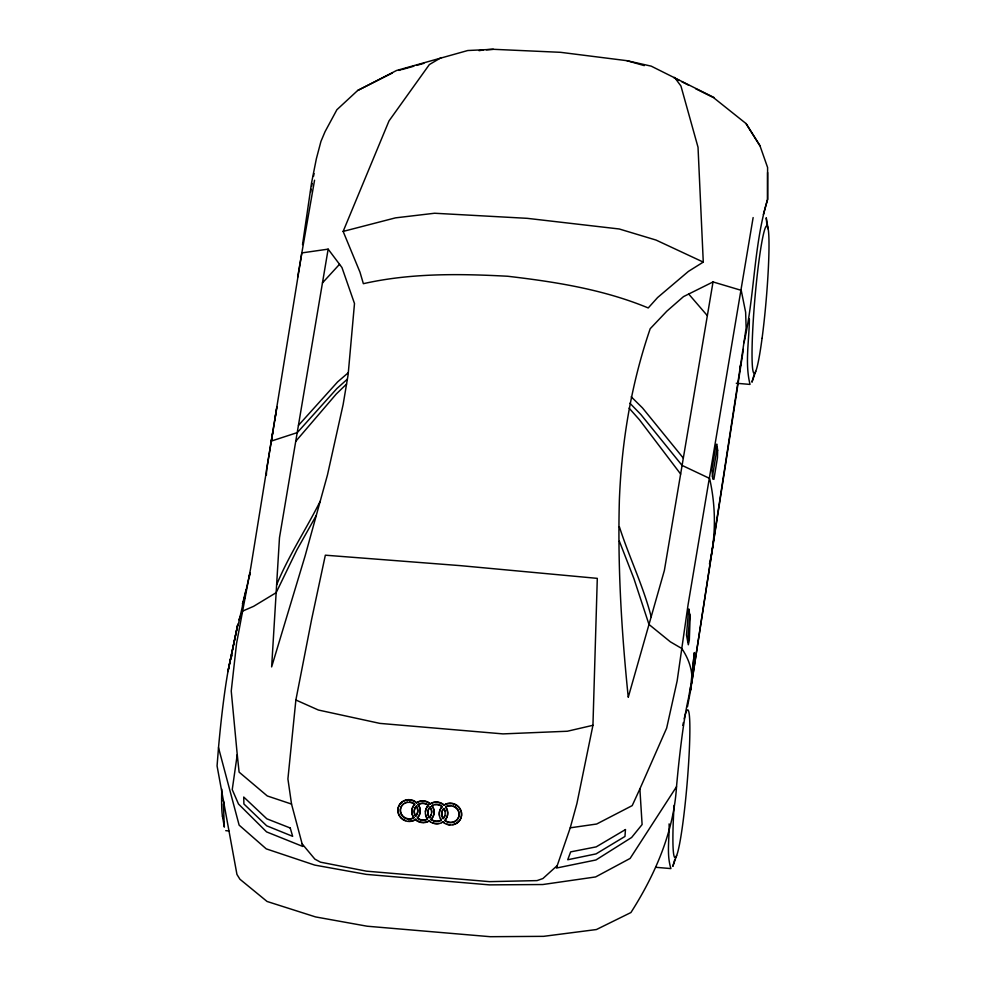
<?xml version="1.0" encoding="UTF-8"?>
<svg xmlns="http://www.w3.org/2000/svg" width="986" height="986" viewBox="0 0 986 986"><rect width="100%" height="100%" fill="white"/><g stroke="black" fill="none" stroke-linecap="round" stroke-linejoin="round"><path stroke-width="1.48" d="M767.589 172.488L767.576 199.455L763.386 214.517M753.131 217.573L688.043 604.923L677.148 680.932L666.647 728.136L639.877 788.923L642.108 824.542L631.607 837.496L595.951 859.965L556.375 868.062L570.241 827.821L576.909 803.553L592.943 725.302L597.294 578.363L460.4 565.644L325.343 555.192L311.613 619.454L295.874 699.998L287.912 778.928L291.536 804.071L302.813 846.456L266.59 831.901L238.489 803.997L232.24 789.613L237.244 754.623L231.242 691.038L236.566 643.39L250.764 567.677L301.827 252.909L314.559 180.216M669.112 823.877C669.519 838.642 666.4 854.307 670.924 868.592L655.641 867.286M266.368 475.264L266.639 469.139L272.814 431.893M297.673 277.103L301.827 252.909L328.153 249.138L341.957 267.526L354.492 303.528L348.132 374.668L343.14 404.494L327.463 474.956L305.13 555.87L271.643 666.906L279.482 537.69L328.153 249.138M749.372 318.922C749.237 340.564 744.738 363.23 750.038 384.417L736.271 383.246M271.323 441.395L276.437 409.769M237.836 624.311L227.976 671.454L237.836 624.311L230.416 659.437A106.032 8.134 -85.1 0 0 218.51 747.684L217.068 765.925L236.948 874.446L239.918 879.229L267.07 901.475L315.545 916.918L367.112 926.211L490.227 936.7L543.594 936.343L596.419 929.539L630.917 912.543C655.074 874.73 673.734 831.974 676.519 786.705A106.032 8.134 -85.1 0 1 688.425 698.458L690.533 686.774L691.087 687.71L687.476 706.715M687.673 642.108L689.855 614.142M690.188 691.075L694.366 652.572L691.716 677.863M238.489 623.62L249.791 573.877M302.529 244.627L311.588 182.693L316.358 158.783L320.931 141.454L325.035 131.705L336.892 109.729L357.684 90.478L396.545 70.499L467.771 50.52L493.357 49.3L560.566 52.32L626.886 60.676L651.216 66.148L714.098 97.552M310.627 192.122L311.058 189.139M271.31 441.075L297.365 432.583M690.644 690.064L740.646 364.537L739.857 368.074M691.58 683.729L743.358 349.377M249.384 576.613L249.988 572.829M274.811 420.011L276.918 406.626L276.684 408.019M242.642 603.284L242.494 604.184L246.007 589.825M712.397 476.793L717.253 447.324M744.011 342.734C754.808 295.578 753.563 245.452 767.576 199.455L767.601 167.497L759.972 145.768L746.045 123.57L713.556 97.651L695.648 88.715M713.038 281.934L664.367 570.475L628.255 697.287C621.525 631.669 617.532 565.816 619.381 499.828C621.673 441.481 631.225 384.035 650.193 328.72L666.856 311.157L683.483 296.626L713.038 281.934L741.225 290.34L745.638 312.242L746.131 327.857L740.905 363.033M311.601 186.317L312.155 183.482M313.511 176.42L314.066 173.598M242.519 605.527L243.074 603.247M709.452 563.98C716.009 535.866 715.972 506.644 709.6 478.42L681.979 465.355M238.871 619.8L242.618 611.098L253.612 606.328L276.142 592.697L296.848 549.991L316.296 515.407M754.216 374.273L751.936 382.161L755.732 371.377M674.72 859.767L672.834 866.349L676.618 855.552M243.357 602.113L245.132 596.431M409.634 802.012A8.763 8.393 19.8 0 1 413.91 803.516L414.662 804.539L413.812 803.8A8.763 8.393 19.8 0 0 400.304 809.974A8.763 8.393 19.8 0 0 412.9 818.355L413.923 817.493L413.023 816.162A11.216 10.747 19.8 0 1 413.701 805.402M416.474 803.011L418.027 801.815A11.216 10.747 19.8 0 1 429.169 802.764L430.229 804.058L429.07 803.048A11.216 10.747 19.8 0 0 417.916 802.099L416.474 803.011L415.155 801.865A11.216 10.747 19.8 0 0 397.863 809.765A11.216 10.747 19.8 0 0 413.984 820.5L415.537 819.317L416.856 820.451A11.216 10.747 19.8 0 0 427.998 821.4L429.267 820.598L430.438 821.609M416.265 806.363L416.905 806.856A8.763 8.393 19.8 0 1 416.375 815.262L415.648 816.235L415.106 815.459A8.763 8.393 19.8 0 1 415.636 807.053L416.265 806.363L416.807 807.152A8.763 8.393 19.8 0 1 416.277 815.558M418.31 816.913A11.216 10.747 19.8 0 0 418.988 806.154L418.089 804.822L419.112 803.96A8.763 8.393 19.8 0 1 427.813 804.699L428.479 805.266L427.185 806.844A11.216 10.747 19.8 0 0 426.507 817.616L427.517 819.095L426.802 819.539A8.763 8.393 19.8 0 1 418.101 818.799L417.349 817.776L418.2 818.516A8.763 8.393 19.8 0 0 426.901 819.255L427.616 818.799L426.605 817.32A11.216 10.747 19.8 0 1 425.656 814.633M415.648 816.235L415.205 815.163A8.763 8.393 19.8 0 1 415.735 806.758L416.363 806.08M430.019 807.337L430.709 808.335A8.763 8.393 19.8 0 1 430.179 816.741L429.378 817.616L428.688 816.605A8.763 8.393 19.8 0 1 429.218 808.212L430.13 807.041L430.808 808.052A8.763 8.393 19.8 0 1 431.708 812.353M440.508 818.503L441.42 819.834L440.385 820.697A8.763 8.393 19.8 0 1 431.683 819.958L431.03 819.391L432.213 818.097A11.216 10.747 19.8 0 0 432.891 807.337L431.88 805.858L432.706 805.118M429.378 817.616L430.278 816.445A8.763 8.393 19.8 0 0 431.276 814.498M415.426 819.6L416.745 820.734A11.216 10.747 19.8 0 0 427.887 821.683L429.267 820.598M431.03 819.391L432.324 817.813A11.216 10.747 19.8 0 0 433.002 807.053L431.979 805.562M434.851 804.453A8.763 8.393 19.8 0 1 441.408 805.858L442.147 806.881L441.297 806.141A8.763 8.393 19.8 0 0 432.595 805.402L431.88 805.858M430.229 804.058L431.511 803.257A11.216 10.747 19.8 0 1 442.652 804.206L443.971 805.352L445.512 804.157A11.216 10.747 19.8 0 1 461.054 810.702A11.216 10.747 19.8 0 1 452.734 824.592M443.749 808.705L444.292 809.494A8.763 8.393 19.8 0 1 443.762 817.899L443.133 818.577L442.591 817.801A8.763 8.393 19.8 0 1 443.121 809.395L443.86 808.421M445.573 807.164L446.498 806.585A8.763 8.393 19.8 0 1 459.094 814.978A8.763 8.393 19.8 0 1 445.586 821.141L444.735 820.414L445.808 819.255A11.216 10.747 19.8 0 0 446.485 808.495L445.573 807.164L446.609 806.302A8.763 8.393 19.8 0 1 451.033 805.55M443.133 818.577L443.873 817.604A8.763 8.393 19.8 0 0 444.859 815.656M429.169 820.882L430.327 821.893A11.216 10.747 19.8 0 0 441.481 822.842L443.022 821.658L444.341 822.792M444.735 820.414L445.684 820.857A8.763 8.393 19.8 0 0 458.342 817.85A8.763 8.393 19.8 0 0 453.264 806.018M673.697 77.647L674.597 77.475L680.932 86.004L698.026 147.259L703.277 262.103L688.413 271.396L657.6 297.538L648.233 307.952C603.592 289.44 555.414 281.836 507.679 276.253C459.55 273.677 410.644 272.986 363.366 283.685L359.989 272.185L343.14 231.414L389.002 120.933L429.354 64.571L441.235 57.582M230.416 659.437L232.067 655.505M276.622 584.871C288.565 555.66 306.091 529.408 320.191 501.295M639.877 788.923L632.211 805.611L596.653 824.025L570.241 827.821M676.519 786.705L630.116 858.436L595.618 876.936L542.793 884.528L489.413 884.873L366.299 874.385L314.731 865.092L266.257 848.872L239.13 825.134L218.51 747.684M322.471 282.896L339.529 264.285M414.761 804.243L413.59 805.698A11.216 10.747 19.8 0 0 412.912 816.457L413.824 817.776M428.479 805.266L427.283 806.56A11.216 10.747 19.8 0 0 425.447 811.811M417.251 818.072L418.421 816.63A11.216 10.747 19.8 0 0 419.099 805.858L418.187 804.539M430.13 807.041L429.317 807.916A8.763 8.393 19.8 0 0 428.799 816.322L429.477 817.32M442.246 806.585L441.087 808.039A11.216 10.747 19.8 0 0 440.409 818.799L441.309 820.118M346.554 384.072L336.275 394.006L295.775 441.284M297.23 432.681L336.867 388.583L347.38 379.154M298.475 425.36L337.582 381.952L348.305 372.696M557.226 865.585L542.904 878.538L537.013 880.609L489.475 881.644L366.361 871.156L320.462 862.158L314.842 859.102L302.11 843.843M418.089 804.822L419.013 804.243A8.763 8.393 19.8 0 1 427.714 804.983L428.368 805.55M430.327 803.775L431.609 802.974A11.216 10.747 19.8 0 1 442.751 803.923L444.07 805.057M413.923 817.493L412.998 818.072A8.763 8.393 19.8 0 1 403.323 803.96M415.537 819.317L414.095 820.216A11.216 10.747 19.8 0 1 408.426 821.178M443.971 805.352L445.413 804.44A11.216 10.747 19.8 0 1 461.534 815.188A11.216 10.747 19.8 0 1 444.23 823.076L442.924 821.942M441.42 819.834L440.483 820.414A8.763 8.393 19.8 0 1 431.782 819.674L431.128 819.107M441.58 822.558L443.022 821.658M357.684 90.478L392.379 73.001M402.263 69.476L413.787 66.21M416.671 65.384L423.881 63.338M398.751 70.413L401.092 69.796M343.14 231.414L395.472 217.869L434.592 213.247L527.239 218.337L619.257 228.986L656.047 240.066L703.277 262.103M592.943 725.302L567.344 731.242L502.996 733.892L379.881 723.391L318.392 710.031L295.874 699.998M479.048 50.68L483.497 49.941M486.32 49.756L493.357 49.3M225.745 830.668L228.801 830.927M626.886 60.676L644.277 65.618M291.536 804.071L267.292 795.961L239.105 772.124L237.244 754.623M676.396 79.003L679.144 80.396M681.893 81.776L688.77 85.252M416.585 802.715L415.266 801.581A11.216 10.747 19.8 0 0 399.071 805.426A11.216 10.747 19.8 0 0 405.566 820.574M631.213 396.791L642.502 407.933L683.36 458.157M629.918 403.237L640.851 414.477L682.115 465.478M688.696 294.038L707.356 315.68M680.66 474.081L639.507 419.839L629.105 408.142M445.672 806.881L446.584 808.2A11.216 10.747 19.8 0 1 445.906 818.972M443.232 818.294L442.702 817.505A8.763 8.393 19.8 0 1 443.232 809.099M759.972 145.768L746.045 123.57M619.393 541.24L633.949 578.708L648.985 624.458L670.344 641.824L681.794 648.505C687.735 657.366 691.827 667.46 691.975 678.121M619.393 526.783C629.117 557.139 643.242 585.832 651.179 616.78M223.28 800.62L224.155 803.467M768.119 228.912L766.233 217.783L767.034 226.891M222.454 815.977L224.34 827.118L223.403 803.972M438.819 823.409A11.216 10.747 19.8 0 1 433.051 822.916M449.826 824.715A11.216 10.747 19.8 0 1 446.954 824.099M439.559 815.816A11.216 10.747 19.8 0 1 441.186 807.744M444.39 809.198A8.763 8.393 19.8 0 1 445.142 811.305M405.209 802.777A8.763 8.393 19.8 0 1 407.366 802.111M684.185 718.819A74.036 5.682 -85.1 0 1 689.177 753.107A74.036 5.682 -85.1 0 1 677.579 852.73A74.036 5.682 -85.1 0 1 674.104 805.389M682.842 725.388A74.036 5.682 -85.1 0 1 683.384 722.553M223.218 818.59A74.036 5.682 -85.1 0 1 221.776 789.194M688.475 611.258L686.49 635.021L688.314 644.782L689.325 640.099L690.089 618L688.857 608.941L688.475 611.258M717.648 450.257L717.463 457.726L713.901 479.356L712.779 479.011L711.929 469.311L715.861 445.438L716.822 444.107L717.648 450.257M625.457 829.571L624.964 836.448L596.062 853.888L567.726 859.755L570.66 851.879L596.197 846.875L625.457 829.571M290.229 827.993L266.849 818.824L243.739 797.045L243.899 803.984L266.713 825.824L292.645 836.325L290.229 827.993M762.067 338.334A74.036 5.682 -85.1 0 0 766.911 225.843A74.036 5.682 -85.1 0 0 752.515 334.574A74.036 5.682 -85.1 0 0 762.067 338.334"/></g></svg>
